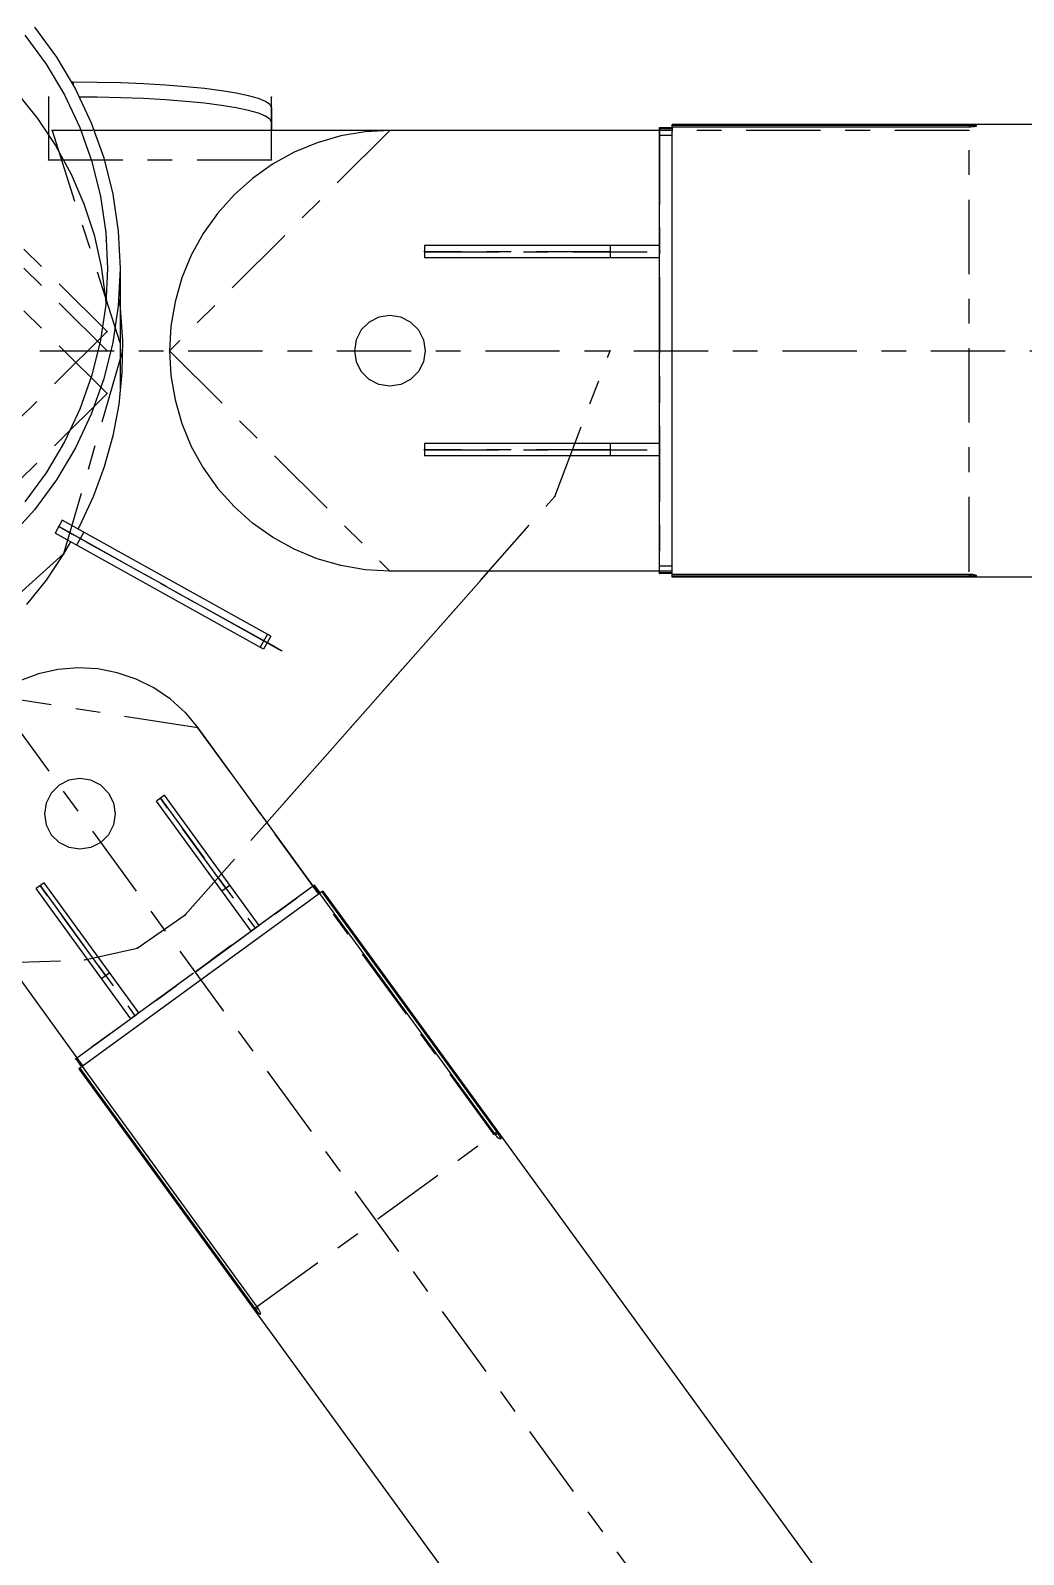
# Model space of a CAD drawing. Header units: millimetres. Extents: x 2368 to 8313, y 7493 to 11698.
# Drawn here: x 4175.2 to 4215.3, y 9108.5 to 9170.1 of the extents above; entities that cross this region are included whole.
import ezdxf

# ---------------------------------------------------------------- set-up
doc = ezdxf.new("R2010")
doc.units = ezdxf.units.MM
doc.linetypes.add('XKITLINE00', pattern=[0])
doc.linetypes.add('XKITLINE03', pattern=[6, 3, -1, 1, -1])

msp = doc.modelspace()

# ---------------------------------------------------------------- linework, layer by layer
at = {"color": 8, "linetype": 'XKITLINE03'}
for p, q in [((4163.5882, 9172.4941), (4178.3082, 9157.8938)), ((4163.5882, 9171.7227), (4178.3082, 9157.1224)), ((4163.5882, 9170.0002), (4178.3082, 9155.3998)), ((4175.9418, 9167.3723), (4175.9418, 9164.8274)), ((4184.9418, 9164.8274), (4184.9418, 9167.3723)), ((4189.7285, 9166.0224), (4176.0819, 9166.0229)), ((4176.0819, 9166.0229), (4178.9282, 9157.1224)), ((4189.7285, 9166.0224), (4180.8282, 9157.1227)), ((4189.7285, 9166.0224), (4180.8282, 9157.1227)), ((4213.1285, 9166.0217), (4189.7285, 9166.0224)), ((4213.1285, 9166.0217), (4189.7285, 9166.0224)), ((4200.6279, 9148.1479), (4200.6285, 9166.0961)), ((4200.6285, 9166.0961), (4200.6279, 9148.1479)), ((4200.6285, 9166.0245), (4200.6279, 9148.2195)), ((4200.6285, 9166.0245), (4200.6279, 9148.2195)), ((4200.6282, 9157.1221), (4200.6285, 9166.0245)), ((4200.6282, 9157.1221), (4200.6285, 9166.0245)), ((4200.6285, 9166.0961), (4200.6285, 9166.1221)), ((4200.6285, 9166.1221), (4200.6285, 9166.0961)), ((4213.1279, 9148.2217), (4213.1285, 9166.0217)), ((4213.1279, 9148.2217), (4213.1285, 9166.0217)), ((4175.9418, 9164.8274), (4184.9418, 9164.8274)), ((4198.6283, 9161.1221), (4191.1283, 9161.1224)), ((4191.1283, 9161.1224), (4191.1283, 9161.1224)), ((4191.1283, 9161.1224), (4200.6283, 9161.1221)), ((4198.6283, 9161.1221), (4191.1283, 9161.1224)), ((4191.1283, 9161.1224), (4191.1283, 9161.1224)), ((4191.1283, 9161.1224), (4200.6283, 9161.1221)), ((4200.6283, 9161.1221), (4200.6283, 9161.1221)), ((4200.6283, 9161.1221), (4200.6283, 9161.1221)), ((4178.3082, 9157.8938), (4163.5882, 9143.2934)), ((4163.5882, 9157.1224), (4688.5882, 9157.1224)), ((4163.5882, 9157.1224), (4280.0879, 8997.1225)), ((4178.9282, 9157.1224), (4176.5506, 9148.9197)), ((4180.8282, 9157.1227), (4189.7279, 9148.2224)), ((4180.8282, 9157.1227), (4189.7279, 9148.2224)), ((4196.3882, 9151.2395), (4198.6282, 9157.1221)), ((4178.3082, 9155.3998), (4163.5882, 9140.7995)), ((4198.6281, 9153.1221), (4191.1281, 9153.1224)), ((4191.1281, 9153.1224), (4191.1281, 9153.1224)), ((4191.1281, 9153.1224), (4200.6281, 9153.1221)), ((4198.6281, 9153.1221), (4191.1281, 9153.1224)), ((4191.1281, 9153.1224), (4191.1281, 9153.1224)), ((4191.1281, 9153.1224), (4200.6281, 9153.1221)), ((4200.6281, 9153.1221), (4200.6281, 9153.1221)), ((4200.6281, 9153.1221), (4200.6281, 9153.1221)), ((4181.4623, 9134.3398), (4196.3882, 9151.2395)), ((4184.1992, 9145.6499), (4176.3506, 9150.0186)), ((4176.3506, 9150.0186), (4176.8947, 9149.7157)), ((4184.8393, 9145.2936), (4176.9601, 9149.6793)), ((4177.5042, 9149.3764), (4185.3528, 9145.0078)), ((4176.5506, 9148.9197), (4170.048, 9143.0859)), ((4200.6279, 9148.1221), (4200.6279, 9148.1479)), ((4184.7739, 9145.33), (4184.1992, 9145.6499)), ((4185.3528, 9145.0078), (4184.8393, 9145.2936)), ((4181.9785, 9141.8887), (4173.736, 9143.1855)), ((4181.9785, 9141.8887), (4173.736, 9143.1855)), ((4181.9785, 9141.8887), (4173.736, 9143.1855)), ((4181.9785, 9141.8887), (4173.736, 9143.1855)), ((4193.9275, 9125.478), (4181.9785, 9141.8887)), ((4193.9275, 9125.478), (4181.9785, 9141.8887)), ((4193.9275, 9125.478), (4181.9785, 9141.8887)), ((4193.9275, 9125.478), (4181.9785, 9141.8887)), ((4183.1069, 9135.4121), (4180.4581, 9139.05)), ((4180.4581, 9139.05), (4180.4581, 9139.05)), ((4180.4581, 9139.05), (4184.2842, 9133.7953)), ((4183.107, 9135.4121), (4180.4582, 9139.05)), ((4180.4582, 9139.05), (4180.4582, 9139.05)), ((4180.4582, 9139.05), (4184.2842, 9133.7953)), ((4178.2565, 9131.8804), (4175.6077, 9135.5182)), ((4175.6077, 9135.5182), (4175.6077, 9135.5182)), ((4175.6077, 9135.5182), (4179.4337, 9130.2636)), ((4178.2565, 9131.8804), (4175.6077, 9135.5182)), ((4175.6077, 9135.5182), (4175.6077, 9135.5182)), ((4175.6077, 9135.5182), (4179.4337, 9130.2636)), ((4178.2565, 9131.8804), (4175.6077, 9135.5182)), ((4175.6077, 9135.5182), (4175.6077, 9135.5182)), ((4175.6077, 9135.5182), (4179.4337, 9130.2636)), ((4178.2565, 9131.8804), (4175.6077, 9135.5182)), ((4175.6077, 9135.5182), (4175.6077, 9135.5182)), ((4175.6077, 9135.5182), (4179.4337, 9130.2636)), ((4177.0724, 9128.5443), (4186.6455, 9135.5146)), ((4186.6455, 9135.5146), (4177.0724, 9128.5443)), ((4177.0724, 9128.5443), (4186.6455, 9135.5146)), ((4186.6455, 9135.5146), (4177.0724, 9128.5443)), ((4186.5573, 9135.4504), (4177.1607, 9128.6085)), ((4186.5573, 9135.4504), (4177.1607, 9128.6085)), ((4181.859, 9132.0294), (4186.5573, 9135.4504)), ((4181.859, 9132.0294), (4186.5573, 9135.4504)), ((4186.6455, 9135.5146), (4186.6771, 9135.5376)), ((4186.6771, 9135.5376), (4186.6455, 9135.5146)), ((4186.6455, 9135.5146), (4186.6771, 9135.5376)), ((4186.6771, 9135.5376), (4186.6455, 9135.5146)), ((4179.5213, 9132.9918), (4181.4623, 9134.3398)), ((4184.2842, 9133.7953), (4184.2842, 9133.7953)), ((4184.2842, 9133.7953), (4184.2842, 9133.7953)), ((4177.4073, 9132.5213), (4179.5213, 9132.9918)), ((4161.4387, 9131.9838), (4177.4073, 9132.5213)), ((4179.4337, 9130.2636), (4179.4337, 9130.2636)), ((4179.4337, 9130.2636), (4179.4337, 9130.2636)), ((4179.4337, 9130.2636), (4179.4337, 9130.2636)), ((4179.4337, 9130.2636), (4179.4337, 9130.2636)), ((4177.0408, 9128.5212), (4177.0724, 9128.5443)), ((4177.0408, 9128.5212), (4177.0724, 9128.5443)), ((4184.3883, 9118.5323), (4193.9275, 9125.478)), ((4184.3883, 9118.5323), (4193.9275, 9125.478)), ((4184.3883, 9118.5323), (4193.9275, 9125.478)), ((4184.3883, 9118.5323), (4193.9275, 9125.478))]:
    msp.add_line(p, q, dxfattribs=at)
at = {"color": 8, "linetype": 'XKITLINE00'}
for p, q in [((4175.3689, 9170.1944), (4176.2598, 9168.9832)), ((4174.9823, 9169.8746), (4175.844, 9168.7032)), ((4176.2598, 9168.9832), (4177.0287, 9167.6899)), ((4175.844, 9168.7032), (4176.5877, 9167.4523)), ((4176.9418, 9167.9674), (4176.8637, 9167.9674)), ((4177.9061, 9167.96), (4176.9418, 9167.9674)), ((4176.9418, 9167.9674), (4176.9418, 9167.836)), ((4178.8563, 9167.9378), (4177.9061, 9167.96)), ((4179.7786, 9167.9012), (4178.8563, 9167.9378)), ((4180.6596, 9167.8508), (4179.7786, 9167.9012)), ((4181.4863, 9167.7872), (4180.6596, 9167.8508)), ((4182.2468, 9167.7114), (4181.4863, 9167.7872)), ((4182.9299, 9167.6245), (4182.2468, 9167.7114)), ((4174.6734, 9167.5254), (4175.4969, 9166.5011)), ((4176.5877, 9167.4523), (4177.2062, 9166.134)), ((4177.0287, 9167.6899), (4177.6681, 9166.3269)), ((4177.9061, 9167.3648), (4177.1785, 9167.3704)), ((4178.8563, 9167.3427), (4177.9061, 9167.3648)), ((4179.7786, 9167.3061), (4178.8563, 9167.3427)), ((4180.6596, 9167.2557), (4179.7786, 9167.3061)), ((4181.4863, 9167.1921), (4180.6596, 9167.2557)), ((4182.2468, 9167.1163), (4181.4863, 9167.1921)), ((4182.9299, 9167.0293), (4182.2468, 9167.1163)), ((4183.5257, 9167.5277), (4182.9299, 9167.6245)), ((4184.0254, 9167.4225), (4183.5257, 9167.5277)), ((4184.4219, 9167.3104), (4184.0254, 9167.4225)), ((4184.7093, 9167.193), (4184.4219, 9167.3104)), ((4184.8835, 9167.0721), (4184.7093, 9167.193)), ((4175.4969, 9166.5011), (4176.2246, 9165.4077)), ((4183.5257, 9166.9326), (4182.9299, 9167.0293)), ((4184.0254, 9166.8274), (4183.5257, 9166.9326)), ((4184.4219, 9166.7153), (4184.0254, 9166.8274)), ((4184.7093, 9166.5979), (4184.4219, 9166.7153)), ((4184.8835, 9166.477), (4184.7093, 9166.5979)), ((4184.8835, 9167.0721), (4184.9418, 9166.9494)), ((4184.8835, 9166.477), (4184.9418, 9166.3543)), ((4184.9418, 9166.9494), (4184.9418, 9166.3543)), ((4177.2062, 9166.134), (4177.6935, 9164.7608)), ((4177.6681, 9166.3269), (4178.1719, 9164.9072)), ((4189.7285, 9166.0224), (4177.776, 9166.0228)), ((4184.9418, 9166.3543), (4184.9418, 9166.0226)), ((4188.732, 9165.9665), (4187.748, 9165.7993)), ((4189.7285, 9166.0224), (4188.732, 9165.9665)), ((4200.6285, 9166.0221), (4189.7285, 9166.0224)), ((4200.6279, 9148.7475), (4200.6285, 9166.0245)), ((4200.6285, 9166.0245), (4200.6285, 9166.1221)), ((4201.1285, 9166.1221), (4200.6285, 9166.1221)), ((4201.1285, 9166.1156), (4200.6285, 9166.1156)), ((4201.1285, 9166.0961), (4200.6285, 9166.0961)), ((4201.1285, 9166.0245), (4200.6285, 9166.0245)), ((4201.1279, 9147.9824), (4201.1285, 9165.9968)), ((4201.1285, 9166.1558), (4201.1285, 9166.2624)), ((4688.5882, 9166.2624), (4201.1285, 9166.2624)), ((4213.1285, 9166.2213), (4201.1285, 9166.2213)), ((4201.1285, 9166.1558), (4201.1285, 9165.9968)), ((4213.1285, 9166.1558), (4201.1285, 9166.1558)), ((4213.1285, 9166.2213), (4213.1285, 9166.1558)), ((4213.2051, 9166.2207), (4213.1285, 9166.2213)), ((4213.2051, 9166.1575), (4213.1285, 9166.1558)), ((4213.2051, 9166.2207), (4213.2051, 9166.1575)), ((4213.2772, 9166.2191), (4213.2051, 9166.2207)), ((4213.2772, 9166.1625), (4213.2051, 9166.1575)), ((4213.3407, 9166.2164), (4213.2772, 9166.2191)), ((4213.3407, 9166.1705), (4213.2772, 9166.1625)), ((4213.3918, 9166.2129), (4213.3407, 9166.2164)), ((4213.3918, 9166.1811), (4213.3407, 9166.1705)), ((4213.4277, 9166.2088), (4213.3918, 9166.2129)), ((4213.4277, 9166.1936), (4213.3918, 9166.1811)), ((4213.4462, 9166.2043), (4213.4277, 9166.2088)), ((4213.4462, 9166.2043), (4213.4462, 9166.1996)), ((4176.2246, 9165.4077), (4176.8505, 9164.2541)), ((4186.789, 9165.5231), (4185.8669, 9165.1412)), ((4187.748, 9165.7993), (4186.789, 9165.5231)), ((4201.1285, 9165.8168), (4200.6285, 9165.8169)), ((4177.6935, 9164.7608), (4178.0449, 9163.3462)), ((4178.1719, 9164.9072), (4178.5353, 9163.4445)), ((4184.9934, 9164.6584), (4184.1794, 9164.0809)), ((4185.8669, 9165.1412), (4184.9934, 9164.6584)), ((4176.8505, 9164.2541), (4177.3696, 9163.0494)), ((4184.1794, 9164.0809), (4183.4351, 9163.4159)), ((4178.5353, 9163.4445), (4178.7548, 9161.953)), ((4183.4351, 9163.4159), (4182.7701, 9162.6717)), ((4177.3696, 9163.0494), (4177.7777, 9161.8035)), ((4178.0449, 9163.3462), (4178.2572, 9161.9036)), ((4182.7701, 9162.6717), (4182.1925, 9161.8577)), ((4177.7777, 9161.8035), (4178.0716, 9160.5262)), ((4178.2572, 9161.9036), (4178.3282, 9160.447)), ((4178.2572, 9161.5832), (4178.2755, 9161.5287)), ((4178.7548, 9161.953), (4178.8282, 9160.447)), ((4182.1925, 9161.8577), (4181.7097, 9160.9842)), ((4181.7097, 9160.9842), (4181.3277, 9160.0622)), ((4200.6283, 9161.3721), (4191.1283, 9161.3724)), ((4191.1283, 9161.3724), (4191.1283, 9160.8724)), ((4198.6283, 9161.3721), (4198.6283, 9160.8721)), ((4178.0716, 9160.5262), (4178.2489, 9159.228)), ((4178.3282, 9160.447), (4178.2572, 9158.9904)), ((4178.8282, 9160.447), (4178.7548, 9158.941)), ((4178.8282, 9160.447), (4178.8282, 9155.495)), ((4200.6283, 9160.8721), (4191.1283, 9160.8724)), ((4181.3277, 9160.0622), (4181.0514, 9159.1031)), ((4178.2489, 9159.228), (4178.2585, 9159.0169)), ((4178.7694, 9159.24), (4178.8322, 9158.8356)), ((4181.0514, 9159.1031), (4180.8842, 9158.1192)), ((4178.2572, 9158.9904), (4178.0449, 9157.5478)), ((4178.7548, 9158.941), (4178.5353, 9157.4494)), ((4178.8322, 9158.8356), (4178.9224, 9157.5427)), ((4189.2863, 9158.4824), (4188.8877, 9158.2793)), ((4189.7282, 9158.5524), (4189.2863, 9158.4824)), ((4190.1701, 9158.4824), (4189.7282, 9158.5524)), ((4190.5688, 9158.2793), (4190.1701, 9158.4824)), ((4180.8842, 9158.1192), (4180.8282, 9157.1227)), ((4188.5713, 9157.963), (4188.3682, 9157.5644)), ((4188.8877, 9158.2793), (4188.5713, 9157.963)), ((4190.5688, 9158.2793), (4190.8851, 9157.9629)), ((4190.8851, 9157.9629), (4191.0882, 9157.5643)), ((4178.0449, 9157.5478), (4177.6935, 9156.1331)), ((4178.5353, 9157.4494), (4178.1719, 9155.9868)), ((4178.9224, 9157.5427), (4178.9032, 9156.2468)), ((4188.3682, 9157.5644), (4188.2982, 9157.1225)), ((4191.0882, 9157.5643), (4191.1582, 9157.1224)), ((4180.8282, 9157.1227), (4180.8841, 9156.1262)), ((4188.2982, 9157.1225), (4188.3682, 9156.6806)), ((4188.3682, 9156.6806), (4188.5713, 9156.2819)), ((4191.0882, 9156.6805), (4190.8851, 9156.2819)), ((4191.1582, 9157.1224), (4191.0882, 9156.6805)), ((4177.6935, 9156.1331), (4177.2062, 9154.76)), ((4178.9032, 9156.2468), (4178.7746, 9154.9571)), ((4180.8841, 9156.1262), (4181.0513, 9155.1423)), ((4188.5713, 9156.2819), (4188.8876, 9155.9656)), ((4190.8851, 9156.2819), (4190.5687, 9155.9655)), ((4178.1719, 9155.9868), (4177.6681, 9154.5671)), ((4189.2863, 9155.7624), (4188.8876, 9155.9656)), ((4189.7282, 9155.6924), (4189.2863, 9155.7624)), ((4190.17, 9155.7624), (4189.7282, 9155.6924)), ((4190.5687, 9155.9655), (4190.17, 9155.7624)), ((4178.7746, 9154.9571), (4178.5376, 9153.6829)), ((4181.0513, 9155.1423), (4181.3275, 9154.1832)), ((4177.2062, 9154.76), (4176.5877, 9153.4416)), ((4177.6681, 9154.5671), (4177.0287, 9153.204)), ((4181.3275, 9154.1832), (4181.7095, 9153.2611)), ((4178.5376, 9153.6829), (4178.1939, 9152.4333)), ((4176.5877, 9153.4416), (4175.844, 9152.1908)), ((4177.0287, 9153.204), (4176.2598, 9151.9107)), ((4181.7095, 9153.2611), (4182.1922, 9152.3876)), ((4200.6281, 9153.3721), (4191.1281, 9153.3724)), ((4191.1281, 9153.3724), (4191.1281, 9152.8724)), ((4198.6281, 9153.3721), (4198.6281, 9152.8721)), ((4178.1939, 9152.4333), (4177.7459, 9151.2171)), ((4182.1922, 9152.3876), (4182.7697, 9151.5736)), ((4200.6281, 9152.8721), (4191.1281, 9152.8724)), ((4175.844, 9152.1908), (4174.9823, 9151.0194)), ((4176.2598, 9151.9107), (4175.3689, 9150.6996)), ((4177.7459, 9151.2171), (4177.1968, 9150.0431)), ((4182.7697, 9151.5736), (4183.4347, 9150.8294)), ((4175.3689, 9150.6996), (4174.3645, 9149.5824)), ((4184.1789, 9150.1643), (4183.4347, 9150.8294)), ((4176.4965, 9150.2807), (4176.2047, 9149.7564)), ((4184.9198, 9145.5922), (4176.4965, 9150.2807)), ((4177.1968, 9150.0431), (4177.1305, 9149.9278)), ((4184.9929, 9149.5867), (4184.1789, 9150.1643)), ((4184.628, 9145.0679), (4176.2047, 9149.7564)), ((4176.8313, 9149.4077), (4176.5506, 9148.9197)), ((4177.3686, 9149.7953), (4177.0768, 9149.271)), ((4185.8664, 9149.1039), (4184.9929, 9149.5867)), ((4176.5506, 9148.9197), (4175.8453, 9147.863)), ((4186.7884, 9148.722), (4185.8664, 9149.1039)), ((4187.7475, 9148.4456), (4186.7884, 9148.722)), ((4200.6279, 9148.2195), (4200.6279, 9148.7475)), ((4193.7233, 9148.2223), (4184.758, 9138.0714)), ((4188.7314, 9148.2784), (4187.7475, 9148.4456)), ((4189.7279, 9148.2224), (4188.7314, 9148.2784)), ((4200.6279, 9148.2221), (4189.7279, 9148.2224)), ((4201.1279, 9148.4272), (4200.6279, 9148.4272)), ((4200.6279, 9148.2195), (4200.6279, 9148.1479)), ((4201.1279, 9148.2195), (4200.6279, 9148.2195)), ((4200.6279, 9148.1479), (4200.6279, 9148.1285)), ((4201.1279, 9148.1479), (4200.6279, 9148.1479)), ((4200.6279, 9148.1285), (4200.6279, 9148.1221)), ((4201.1279, 9148.1285), (4200.6279, 9148.1285)), ((4201.1279, 9148.1221), (4200.6279, 9148.1221)), ((4213.1279, 9148.0891), (4201.1279, 9148.0891)), ((4213.1279, 9148.0236), (4201.1279, 9148.0236)), ((4213.1279, 9148.0891), (4213.1279, 9148.0236)), ((4213.2045, 9148.0874), (4213.1279, 9148.0891)), ((4213.2045, 9148.0241), (4213.1279, 9148.0236)), ((4213.2045, 9148.0874), (4213.2045, 9148.0241)), ((4213.2766, 9148.0824), (4213.2045, 9148.0874)), ((4213.2766, 9148.0258), (4213.2045, 9148.0241)), ((4213.3401, 9148.0743), (4213.2766, 9148.0824)), ((4213.3401, 9148.0284), (4213.2766, 9148.0258)), ((4213.3913, 9148.0637), (4213.3401, 9148.0743)), ((4213.3913, 9148.0319), (4213.3401, 9148.0284)), ((4213.4271, 9148.0512), (4213.3913, 9148.0637)), ((4213.4271, 9148.036), (4213.3913, 9148.0319)), ((4213.4456, 9148.0406), (4213.4271, 9148.036)), ((4213.4456, 9148.0452), (4213.4456, 9148.0406)), ((4175.8453, 9147.863), (4175.0537, 9146.8693)), ((4367.1178, 9147.9824), (4201.1279, 9147.9824)), ((4184.7804, 9145.6697), (4184.4886, 9145.1455)), ((4184.9198, 9145.5922), (4184.628, 9145.0679)), ((4177.1222, 9144.3152), (4176.3197, 9144.2485)), ((4177.1222, 9144.3152), (4176.3197, 9144.2485)), ((4177.9263, 9144.2721), (4177.1222, 9144.3152)), ((4177.9263, 9144.2721), (4177.1222, 9144.3152)), ((4175.5338, 9144.0731), (4174.779, 9143.7923)), ((4175.5338, 9144.0731), (4174.779, 9143.7923)), ((4176.3197, 9144.2485), (4175.5338, 9144.0731)), ((4176.3197, 9144.2485), (4175.5338, 9144.0731)), ((4178.717, 9144.1198), (4177.9263, 9144.2721)), ((4178.717, 9144.1198), (4177.9263, 9144.2721)), ((4179.4797, 9143.8614), (4178.717, 9144.1198)), ((4179.4797, 9143.8614), (4178.717, 9144.1198)), ((4180.2, 9143.5014), (4179.4797, 9143.8614)), ((4180.2, 9143.5014), (4179.4797, 9143.8614)), ((4180.8646, 9143.0468), (4180.2, 9143.5014)), ((4180.8646, 9143.0468), (4180.2, 9143.5014)), ((4181.4612, 9142.5058), (4180.8646, 9143.0468)), ((4181.4612, 9142.5058), (4180.8646, 9143.0468)), ((4181.4612, 9142.5058), (4181.9785, 9141.8887)), ((4181.4612, 9142.5058), (4181.9785, 9141.8887)), ((4181.9785, 9141.8887), (4186.864, 9135.1789)), ((4181.9785, 9141.8887), (4186.864, 9135.1789)), ((4176.3671, 9139.5719), (4176.0511, 9139.2552)), ((4176.3671, 9139.5719), (4176.0511, 9139.2552)), ((4176.7656, 9139.7754), (4176.3671, 9139.5719)), ((4176.7656, 9139.7754), (4176.3671, 9139.5719)), ((4177.2074, 9139.8459), (4176.7656, 9139.7754)), ((4177.2074, 9139.8459), (4176.7656, 9139.7754)), ((4177.6493, 9139.7763), (4177.2074, 9139.8459)), ((4177.6493, 9139.7763), (4177.2074, 9139.8459)), ((4178.0482, 9139.5736), (4177.6493, 9139.7763)), ((4178.0482, 9139.5736), (4177.6493, 9139.7763)), ((4178.3649, 9139.2576), (4178.0482, 9139.5736)), ((4178.3649, 9139.2576), (4178.0482, 9139.5736)), ((4175.8484, 9138.8564), (4175.7789, 9138.4144)), ((4175.8484, 9138.8564), (4175.7789, 9138.4144)), ((4176.0511, 9139.2552), (4175.8484, 9138.8564)), ((4176.0511, 9139.2552), (4175.8484, 9138.8564)), ((4178.3649, 9139.2576), (4178.5684, 9138.8592)), ((4178.3649, 9139.2576), (4178.5684, 9138.8592)), ((4178.5684, 9138.8592), (4178.6389, 9138.4173)), ((4178.5684, 9138.8592), (4178.6389, 9138.4173)), ((4180.6198, 9139.1677), (4180.2965, 9138.9322)), ((4184.1225, 9133.6776), (4180.2965, 9138.9322)), ((4184.4459, 9133.913), (4180.6198, 9139.1677)), ((4175.7789, 9138.4144), (4175.8493, 9137.9726)), ((4175.7789, 9138.4144), (4175.8493, 9137.9726)), ((4178.6389, 9138.4173), (4178.5693, 9137.9754)), ((4178.6389, 9138.4173), (4178.5693, 9137.9754)), ((4175.8493, 9137.9726), (4176.0528, 9137.5741)), ((4175.8493, 9137.9726), (4176.0528, 9137.5741)), ((4176.3695, 9137.2581), (4176.0528, 9137.5741)), ((4176.3695, 9137.2581), (4176.0528, 9137.5741)), ((4178.3666, 9137.5765), (4178.0506, 9137.2598)), ((4178.3666, 9137.5765), (4178.0506, 9137.2598)), ((4178.5693, 9137.9754), (4178.3666, 9137.5765)), ((4178.5693, 9137.9754), (4178.3666, 9137.5765)), ((4176.7684, 9137.0554), (4176.3695, 9137.2581)), ((4176.7684, 9137.0554), (4176.3695, 9137.2581)), ((4177.2103, 9136.9859), (4176.7684, 9137.0554)), ((4177.2103, 9136.9859), (4176.7684, 9137.0554)), ((4177.6522, 9137.0563), (4177.2103, 9136.9859)), ((4177.6522, 9137.0563), (4177.2103, 9136.9859)), ((4178.0506, 9137.2598), (4177.6522, 9137.0563)), ((4178.0506, 9137.2598), (4177.6522, 9137.0563)), ((4175.7694, 9135.6359), (4175.446, 9135.4005)), ((4175.7694, 9135.6359), (4175.446, 9135.4005)), ((4179.2721, 9130.1458), (4175.446, 9135.4005)), ((4179.2721, 9130.1458), (4175.446, 9135.4005)), ((4179.5954, 9130.3813), (4175.7694, 9135.6359)), ((4179.5954, 9130.3813), (4175.7694, 9135.6359)), ((4183.2686, 9135.5298), (4182.9453, 9135.2944)), ((4186.894, 9135.2008), (4186.4882, 9134.9053)), ((4186.6771, 9135.5376), (4186.6286, 9135.5023)), ((4186.6771, 9135.5376), (4186.6286, 9135.5023)), ((4186.6455, 9135.5146), (4186.8809, 9135.1912)), ((4186.6455, 9135.5146), (4186.8809, 9135.1912)), ((4186.6692, 9135.5319), (4186.9046, 9135.2085)), ((4186.6692, 9135.5319), (4186.9046, 9135.2085)), ((4186.6771, 9135.5376), (4186.9125, 9135.2143)), ((4186.6771, 9135.5376), (4186.9125, 9135.2143)), ((4187.0257, 9135.2967), (4186.894, 9135.2008)), ((4186.894, 9135.2008), (4193.9575, 9125.4999)), ((4186.9824, 9135.2652), (4194.0459, 9125.5643)), ((4187.0257, 9135.2967), (4262.817, 9031.2055)), ((4172.4392, 9134.943), (4177.3248, 9128.2332)), ((4172.4392, 9134.943), (4177.3248, 9128.2332)), ((4186.4882, 9134.9053), (4177.2948, 9128.2114)), ((4184.4459, 9133.913), (4184.1225, 9133.6776)), ((4178.4182, 9131.9981), (4178.0948, 9131.7627)), ((4178.4182, 9131.9981), (4178.0948, 9131.7627)), ((4179.5954, 9130.3813), (4179.2721, 9130.1458)), ((4179.5954, 9130.3813), (4179.2721, 9130.1458)), ((4177.0894, 9128.5566), (4177.0408, 9128.5212)), ((4177.0894, 9128.5566), (4177.0408, 9128.5212)), ((4177.0408, 9128.5212), (4177.2763, 9128.1979)), ((4177.0408, 9128.5212), (4177.2763, 9128.1979)), ((4177.0488, 9128.527), (4177.2842, 9128.2036)), ((4177.0488, 9128.527), (4177.2842, 9128.2036)), ((4177.0724, 9128.5443), (4177.3079, 9128.2209)), ((4177.0724, 9128.5443), (4177.3079, 9128.2209)), ((4177.2948, 9128.2114), (4177.1631, 9128.1155)), ((4177.1631, 9128.1155), (4247.7256, 9031.2055)), ((4177.2064, 9128.147), (4184.2698, 9118.4461)), ((4177.2948, 9128.2114), (4184.3583, 9118.5105)), ((4194.0459, 9125.5643), (4193.9575, 9125.4999)), ((4193.9575, 9125.4999), (4194.0043, 9125.4393)), ((4194.0904, 9125.5019), (4194.0043, 9125.4393)), ((4194.0043, 9125.4393), (4194.0521, 9125.3848)), ((4194.0459, 9125.5643), (4194.0904, 9125.5019)), ((4194.098, 9125.3397), (4194.0521, 9125.3848)), ((4194.0904, 9125.5019), (4194.1311, 9125.4423)), ((4194.1393, 9125.3065), (4194.098, 9125.3397)), ((4194.1311, 9125.4423), (4194.1657, 9125.389)), ((4194.1737, 9125.2872), (4194.1393, 9125.3065)), ((4194.1657, 9125.389), (4194.1921, 9125.345)), ((4194.1991, 9125.2828), (4194.1737, 9125.2872)), ((4194.1921, 9125.345), (4194.2089, 9125.3128)), ((4194.214, 9125.2937), (4194.1991, 9125.2828)), ((4194.2089, 9125.3128), (4194.2144, 9125.2962)), ((4184.3583, 9118.5105), (4184.2698, 9118.4461)), ((4184.3583, 9118.5105), (4184.4015, 9118.4472)), ((4184.2698, 9118.4461), (4184.3155, 9118.3846)), ((4184.4015, 9118.4472), (4184.3155, 9118.3846)), ((4184.3155, 9118.3846), (4184.3597, 9118.3276)), ((4184.3597, 9118.3276), (4184.3999, 9118.2783)), ((4184.3999, 9118.2783), (4184.4336, 9118.2396)), ((4184.4015, 9118.4472), (4184.4387, 9118.3851)), ((4184.4336, 9118.2396), (4184.4591, 9118.2138)), ((4184.4387, 9118.3851), (4184.4676, 9118.3275)), ((4184.4732, 9118.2034), (4184.4591, 9118.2138)), ((4184.4676, 9118.3275), (4184.4865, 9118.278)), ((4184.4906, 9118.2139), (4184.4757, 9118.203)), ((4184.4865, 9118.278), (4184.4943, 9118.2394)), ((4184.4943, 9118.2394), (4184.4906, 9118.2139))]:
    msp.add_line(p, q, dxfattribs=at)
for centre in [(4175.9418, 9167.3723), (4184.9418, 9167.3723), (4176.0819, 9166.0229), (4176.0819, 9166.0229), (4189.7285, 9166.0224), (4189.7285, 9166.0224), (4189.7285, 9166.0224), (4189.7285, 9166.0224), (4189.7285, 9166.0224), (4200.6285, 9166.1221), (4200.6285, 9166.1221), (4200.6285, 9166.0961), (4200.6285, 9166.0961), (4200.6285, 9166.0961), (4200.6285, 9166.0961), (4200.6285, 9166.0245), (4200.6285, 9166.0245), (4200.6285, 9166.0245), (4200.6285, 9166.0245), (4213.1285, 9166.0217), (4213.1285, 9166.0217), (4213.1285, 9166.0217), (4213.1285, 9166.0217), (4175.9418, 9164.8274), (4175.9418, 9164.8274), (4184.9418, 9164.8274), (4184.9418, 9164.8274), (4191.1283, 9161.1224), (4191.1283, 9161.1224), (4191.1283, 9161.1224), (4191.1283, 9161.1224), (4191.1283, 9161.1224), (4191.1283, 9161.1224), (4198.6283, 9161.1221), (4198.6283, 9161.1221), (4200.6283, 9161.1221), (4200.6283, 9161.1221), (4200.6283, 9161.1221), (4200.6283, 9161.1221), (4178.3082, 9157.8938), (4178.3082, 9157.8938), (4178.3082, 9157.1224), (4178.9282, 9157.1224), (4178.9282, 9157.1224), (4180.8282, 9157.1227), (4180.8282, 9157.1227), (4180.8282, 9157.1227), (4180.8282, 9157.1227), (4198.6282, 9157.1221), (4200.6282, 9157.1221), (4200.6282, 9157.1221), (4178.3082, 9155.3998), (4178.3082, 9155.3998), (4191.1281, 9153.1224), (4191.1281, 9153.1224), (4191.1281, 9153.1224), (4191.1281, 9153.1224), (4191.1281, 9153.1224), (4191.1281, 9153.1224), (4198.6281, 9153.1221), (4198.6281, 9153.1221), (4200.6281, 9153.1221), (4200.6281, 9153.1221), (4200.6281, 9153.1221), (4200.6281, 9153.1221), (4196.3882, 9151.2395), (4196.3882, 9151.2395), (4176.3506, 9150.0186), (4176.3506, 9150.0186), (4176.8947, 9149.7157), (4176.9601, 9149.6793), (4177.5042, 9149.3764), (4176.5506, 9148.9197), (4176.5506, 9148.9197), (4189.7279, 9148.2224), (4189.7279, 9148.2224), (4200.6279, 9148.2195), (4200.6279, 9148.2195), (4200.6279, 9148.1479), (4200.6279, 9148.1479), (4200.6279, 9148.1479), (4200.6279, 9148.1221), (4213.1279, 9148.2217), (4213.1279, 9148.2217), (4184.1992, 9145.6499), (4184.1992, 9145.6499), (4184.7739, 9145.33), (4184.8393, 9145.2936), (4184.8393, 9145.2936), (4185.3528, 9145.0078), (4185.3528, 9145.0078), (4181.9785, 9141.8887), (4181.9785, 9141.8887), (4181.9785, 9141.8887), (4181.9785, 9141.8887), (4181.9785, 9141.8887), (4181.9785, 9141.8887), (4181.9785, 9141.8887), (4181.9785, 9141.8887), (4180.4581, 9139.05), (4180.4581, 9139.05), (4180.4581, 9139.05), (4180.4582, 9139.05), (4180.4582, 9139.05), (4180.4582, 9139.05), (4175.6077, 9135.5182), (4175.6077, 9135.5182), (4175.6077, 9135.5182), (4175.6077, 9135.5182), (4175.6077, 9135.5182), (4175.6077, 9135.5182), (4175.6077, 9135.5182), (4175.6077, 9135.5182), (4175.6077, 9135.5182), (4175.6077, 9135.5182), (4175.6077, 9135.5182), (4175.6077, 9135.5182), (4183.1069, 9135.4121), (4183.107, 9135.4121), (4186.5573, 9135.4504), (4186.5573, 9135.4504), (4186.5573, 9135.4504), (4186.5573, 9135.4504), (4186.6455, 9135.5146), (4186.6455, 9135.5146), (4186.6455, 9135.5146), (4186.6455, 9135.5146), (4186.6455, 9135.5146), (4186.6455, 9135.5146), (4186.6455, 9135.5146), (4186.6455, 9135.5146), (4186.6771, 9135.5376), (4186.6771, 9135.5376), (4186.6771, 9135.5376), (4186.6771, 9135.5376), (4181.4623, 9134.3398), (4181.4623, 9134.3398), (4184.2842, 9133.7953), (4184.2842, 9133.7953), (4184.2842, 9133.7953), (4184.2842, 9133.7953), (4179.5213, 9132.9918), (4179.5213, 9132.9918), (4177.4073, 9132.5213), (4177.4073, 9132.5213), (4181.859, 9132.0294), (4181.859, 9132.0294), (4178.2565, 9131.8804), (4178.2565, 9131.8804), (4178.2565, 9131.8804), (4178.2565, 9131.8804), (4179.4337, 9130.2636), (4179.4337, 9130.2636), (4179.4337, 9130.2636), (4179.4337, 9130.2636), (4179.4337, 9130.2636), (4179.4337, 9130.2636), (4179.4337, 9130.2636), (4179.4337, 9130.2636), (4177.0408, 9128.5212), (4177.0408, 9128.5212), (4177.0724, 9128.5443), (4177.0724, 9128.5443), (4177.0724, 9128.5443), (4177.0724, 9128.5443), (4177.0724, 9128.5443), (4177.0724, 9128.5443), (4177.1607, 9128.6085), (4177.1607, 9128.6085), (4193.9275, 9125.478), (4193.9275, 9125.478), (4193.9275, 9125.478), (4193.9275, 9125.478), (4193.9275, 9125.478), (4193.9275, 9125.478), (4193.9275, 9125.478), (4193.9275, 9125.478), (4184.3883, 9118.5323), (4184.3883, 9118.5323), (4184.3883, 9118.5323), (4184.3883, 9118.5323)]:
    msp.add_circle(centre, 0.01, dxfattribs=at)

doc.saveas('drawing.dxf')
